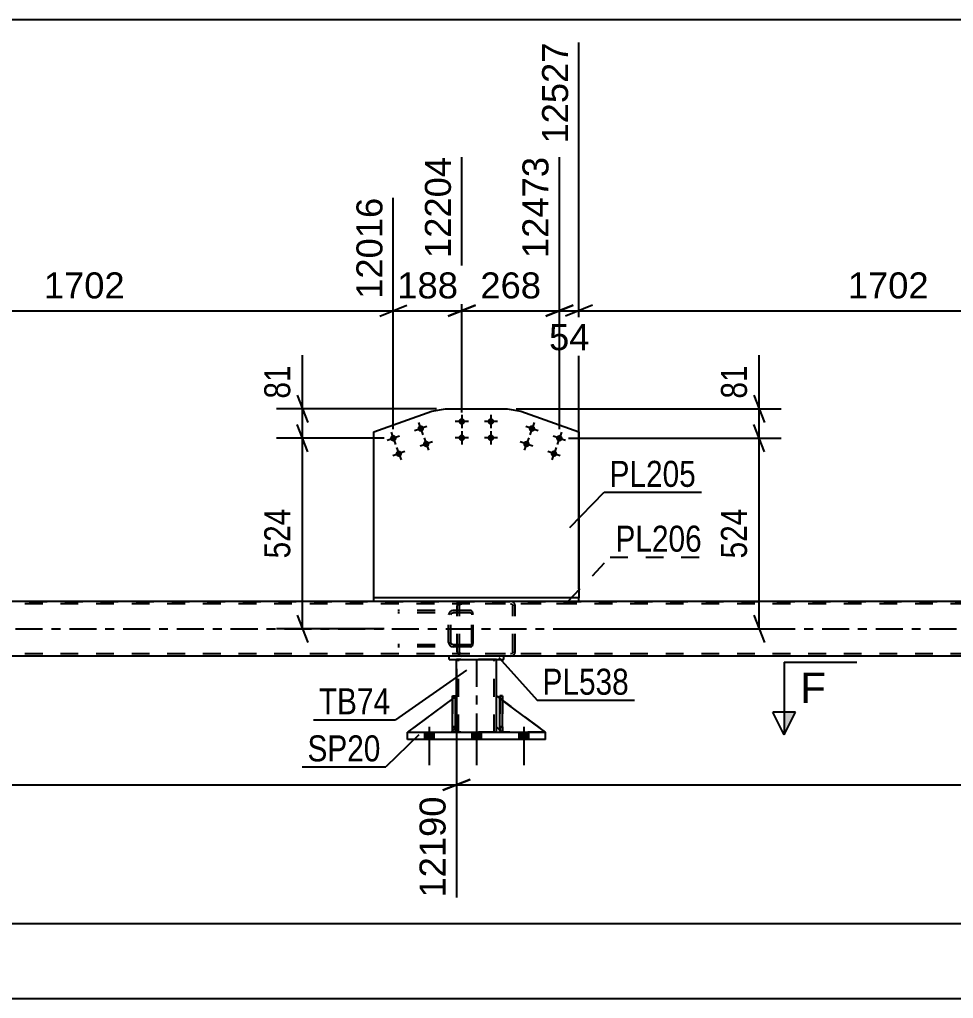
# Model space of a CAD drawing. Header units: millimetres. Extents: x -147 to 694, y -404 to 190.
# Drawn here: x 370.3 to 473.2, y -265.2 to -157.4 of the extents above; entities that cross this region are included whole.
import ezdxf

# ---------------------------------------------------------------- set-up
doc = ezdxf.new("R2010")
doc.units = ezdxf.units.MM
doc.linetypes.add('DXK_LINE_DOT2', pattern=[3.9198, 1.9599, -1.9599])
doc.linetypes.add('DXK_LINE_DOT3', pattern=[5.9187, 2.979, -0.9799, 0.9799, -0.9799])
doc.styles.add('Arial', font='ARIAL.TTF', dxfattribs={"height": 0.2})
doc.styles.add('Arial Narrow', font='ARIALN.TTF', dxfattribs={"height": 0.2})

# ---------------------------------------------------------------- blocks, each defined once
blk = doc.blocks.new('Part-318897192-5414 - 5161')
at = {"color": 2, "linetype": 'Continuous'}
for p, q in [((422.84, -235.25), (422.84, -231.85)), ((422.84, -231.85), (423.2, -232.11)), ((428.24, -235.85), (423.52, -232.35)), ((423.2, -235.6), (422.84, -235.25))]:
    blk.add_line(p, q, dxfattribs=at)
at = {"color": 7, "linetype": 'DXK_LINE_DOT2'}
for p, q in [((423.52, -232.35), (423.2, -232.11)), ((423.2, -235.6), (423.44, -235.85)), ((423.44, -235.85), (428.24, -235.85))]:
    blk.add_line(p, q, dxfattribs=at)
blk = doc.blocks.new('Bolt-318897192-5165 - 5161')
at = {"linetype": 'Continuous'}
for points in [[(427.09, -202.52, -1), (426.41, -202.28, -1)], [(430.11, -203.59, -1), (429.43, -203.35, -1)], [(426.49, -204.22, -1), (425.81, -203.98, -1)], [(429.51, -205.29, -1), (428.83, -205.05, -1)]]:
    blk.add_hatch(color=1, dxfattribs=at).paths.add_polyline_path(points)
at = {"color": 1, "linetype": 'Continuous'}
for p, q in [((427.43, -202.64), (426.08, -202.16)), ((426.99, -201.72), (426.51, -203.08)), ((426.39, -203.42), (425.91, -204.77)), ((430.45, -203.71), (429.09, -203.23)), ((430.01, -202.79), (429.53, -204.15)), ((426.83, -204.34), (425.47, -203.86)), ((429.41, -204.49), (428.93, -205.84)), ((429.85, -205.41), (428.49, -204.93))]:
    blk.add_line(p, q, dxfattribs=at)
blk = doc.blocks.new('Bolt-318897192-5163 - 5161')
at = {"linetype": 'Continuous'}
for points in [[(414.85, -202.28, -1), (414.17, -202.52, -1)], [(411.83, -203.35, -1), (411.15, -203.59, -1)], [(415.45, -203.98, -1), (414.77, -204.22, -1)], [(412.43, -205.05, -1), (411.76, -205.29, -1)]]:
    blk.add_hatch(color=1, dxfattribs=at).paths.add_polyline_path(points)
at = {"color": 1, "linetype": 'Continuous'}
for p, q in [((415.19, -202.16), (413.83, -202.64)), ((414.27, -201.72), (414.75, -203.08)), ((412.17, -203.23), (410.81, -203.71)), ((411.25, -202.79), (411.73, -204.15)), ((414.87, -203.42), (415.35, -204.78)), ((411.85, -204.49), (412.34, -205.85)), ((415.79, -203.86), (414.43, -204.34)), ((412.77, -204.93), (411.42, -205.41))]:
    blk.add_line(p, q, dxfattribs=at)
blk = doc.blocks.new('Bolt-318897192-5292 - 5161')
at = {"linetype": 'Continuous'}
for points in [[(414.92, -236.65), (415.96, -236.65), (415.96, -235.85), (414.92, -235.85)], [(414.92, -236.65), (415.96, -236.65), (415.96, -235.85), (414.92, -235.85)], [(414.92, -236.65), (415.96, -236.65), (415.96, -235.85), (414.92, -235.85)], [(420.12, -236.65), (421.16, -236.65), (421.16, -235.85), (420.12, -235.85)], [(420.12, -236.65), (421.16, -236.65), (421.16, -235.85), (420.12, -235.85)], [(425.32, -236.65), (426.36, -236.65), (426.36, -235.85), (425.32, -235.85)], [(425.32, -236.65), (426.36, -236.65), (426.36, -235.85), (425.32, -235.85)], [(425.32, -236.65), (426.36, -236.65), (426.36, -235.85), (425.32, -235.85)]]:
    blk.add_hatch(color=1, dxfattribs=at).paths.add_polyline_path(points)
at = {"color": 1, "linetype": 'Continuous'}
for p, q in [((414.92, -235.85), (414.92, -236.65)), ((414.92, -235.85), (414.92, -236.65)), ((414.92, -235.85), (414.92, -236.65)), ((415.44, -235.25), (415.44, -239.45)), ((415.44, -235.25), (415.44, -239.45)), ((415.44, -235.25), (415.44, -239.45)), ((415.96, -235.85), (415.96, -236.65)), ((415.96, -235.85), (415.96, -236.65)), ((415.96, -235.85), (415.96, -236.65)), ((420.12, -235.85), (420.12, -236.65)), ((420.12, -235.85), (420.12, -236.65)), ((420.64, -235.25), (420.64, -239.45)), ((420.64, -235.25), (420.64, -239.45)), ((421.16, -235.85), (421.16, -236.65)), ((421.16, -235.85), (421.16, -236.65)), ((425.32, -235.85), (425.32, -236.65)), ((425.32, -235.85), (425.32, -236.65)), ((425.32, -235.85), (425.32, -236.65)), ((425.84, -235.25), (425.84, -239.45)), ((425.84, -235.25), (425.84, -239.45)), ((425.84, -235.25), (425.84, -239.45)), ((426.36, -235.85), (426.36, -236.65)), ((426.36, -235.85), (426.36, -236.65)), ((426.36, -235.85), (426.36, -236.65))]:
    blk.add_line(p, q, dxfattribs=at)
blk = doc.blocks.new('Bolt-318897192-5164 - 5161')
at = {"linetype": 'Continuous'}
for points in [[(419.39, -201.62, -1), (418.67, -201.62, -1)], [(422.59, -201.62, -1), (421.87, -201.62, -1)], [(419.39, -203.42, -1), (418.67, -203.42, -1)], [(422.59, -203.42, -1), (421.87, -203.42, -1)]]:
    blk.add_hatch(color=1, dxfattribs=at).paths.add_polyline_path(points)
at = {"color": 1, "linetype": 'Continuous'}
for p, q in [((419.03, -200.9), (419.03, -202.34)), ((422.23, -200.9), (422.23, -202.34)), ((419.75, -201.62), (418.31, -201.62)), ((422.95, -201.62), (421.51, -201.62)), ((419.75, -203.42), (418.31, -203.42)), ((419.03, -202.7), (419.03, -204.14)), ((422.95, -203.42), (421.51, -203.42)), ((422.23, -202.7), (422.23, -204.14))]:
    blk.add_line(p, q, dxfattribs=at)
blk = doc.blocks.new('Part-318897192-5210 - 5161')
at = {"color": 2, "linetype": 'Continuous'}
for p, q in [((409.33, -202.76), (415.74, -200.48)), ((415.74, -200.48), (417.23, -200.22)), ((417.23, -200.22), (424.03, -200.22)), ((424.03, -200.22), (425.53, -200.48)), ((425.53, -200.48), (431.93, -202.75)), ((409.33, -221.05), (409.33, -202.76)), ((431.93, -202.75), (431.93, -221.05))]:
    blk.add_line(p, q, dxfattribs=at)
at = {"color": 7, "linetype": 'DXK_LINE_DOT2'}
blk.add_line((431.93, -221.05), (409.33, -221.05), dxfattribs=at)
blk = doc.blocks.new('Part-318897192-5225 - 5161')
at = {"color": 7, "linetype": 'DXK_LINE_DOT2'}
for p, q in [((557.12, -221.69), (-20.73, -221.69)), ((-12.73, -221.45), (557.12, -221.45)), ((431.93, -221.45), (409.33, -221.45)), ((557.12, -227.21), (-20.73, -227.21)), ((423.64, -227.45), (417.64, -227.45))]:
    blk.add_line(p, q, dxfattribs=at)
at = {"color": 2, "linetype": 'Continuous'}
for p, q in [((409.33, -221.45), (343.42, -221.45)), ((497.84, -221.45), (431.93, -221.45)), ((417.64, -227.45), (253.38, -227.45)), ((553.12, -227.45), (423.64, -227.45))]:
    blk.add_line(p, q, dxfattribs=at)
at = {"color": 7, "linetype": 'DXK_LINE_DOT3'}
blk.add_line((-20.73, -224.45), (557.12, -224.45), dxfattribs=at)
blk = doc.blocks.new('Part-318897192-5230 - 5161')
at = {"color": 7, "linetype": 'DXK_LINE_DOT2'}
for p, q in [((420, -222.45), (411.99, -222.45)), ((420, -222.69), (411.99, -222.69)), ((417.62, -222.74), (417.58, -222.93)), ((417.58, -225.97), (417.58, -222.93)), ((417.83, -222.93), (417.85, -222.84)), ((417.83, -225.97), (417.83, -222.93)), ((417.85, -222.84), (417.91, -222.76)), ((418.09, -222.45), (417.89, -222.48)), ((417.91, -222.76), (417.99, -222.71)), ((417.99, -222.71), (418.09, -222.69)), ((418.53, -222.69), (418.53, -222.45)), ((420.1, -222.48), (420, -222.45)), ((420, -222.69), (420.05, -222.71)), ((420.05, -222.71), (420.09, -222.76)), ((420.09, -222.76), (420.12, -222.84)), ((420.19, -222.59), (420.1, -222.48)), ((420.12, -222.84), (420.13, -222.93)), ((420.13, -225.97), (420.13, -222.93)), ((420.25, -222.74), (420.19, -222.59)), ((420.27, -222.93), (420.25, -222.74)), ((420.27, -225.97), (420.27, -222.93)), ((420, -226.21), (411.99, -226.21)), ((417.58, -225.97), (417.62, -226.15)), ((417.85, -226.06), (417.83, -225.97)), ((417.91, -226.14), (417.85, -226.06)), ((417.99, -226.19), (417.91, -226.14)), ((418.09, -226.21), (417.99, -226.19)), ((418.53, -226.45), (418.53, -226.21)), ((420.05, -226.19), (420, -226.21)), ((420.09, -226.14), (420.05, -226.19)), ((420.12, -226.06), (420.09, -226.14)), ((420.1, -226.41), (420.19, -226.31)), ((420.13, -225.97), (420.12, -226.06)), ((420.19, -226.31), (420.25, -226.15)), ((420.25, -226.15), (420.27, -225.97)), ((420, -226.45), (411.99, -226.45)), ((417.89, -226.41), (418.09, -226.45)), ((420, -226.45), (420.1, -226.41))]:
    blk.add_line(p, q, dxfattribs=at)
for centre, start, end in [((418.07, -222.94), 111.1513, 156.1049), ((418.07, -225.95), 203.8951, 248.8487)]:
    blk.add_arc(centre, 0.492, start, end, dxfattribs=at)
blk = doc.blocks.new('Part-318897192-5346 - 5161')
at = {"color": 2, "linetype": 'Continuous'}
for p, q in [((413.04, -236.65), (413.04, -235.85)), ((413.04, -235.85), (428.24, -235.85)), ((428.24, -236.65), (428.24, -235.85)), ((428.24, -236.65), (413.04, -236.65))]:
    blk.add_line(p, q, dxfattribs=at)
blk = doc.blocks.new('Part-318897192-5349 - 5161')
at = {"color": 7, "linetype": 'DXK_LINE_DOT2'}
for p, q in [((422.84, -235.25), (422.84, -231.85)), ((422.84, -231.85), (428.24, -235.85)), ((423.44, -235.85), (422.84, -235.25)), ((428.24, -235.85), (423.44, -235.85))]:
    blk.add_line(p, q, dxfattribs=at)
blk = doc.blocks.new('Part-318897192-5384 - 5161')
at = {"color": 7, "linetype": 'DXK_LINE_DOT2'}
for p, q in [((423.52, -231.85), (423.2, -231.85)), ((423.2, -235.25), (423.2, -231.85)), ((423.2, -231.85), (423.2, -235.85)), ((423.52, -231.85), (423.52, -235.25)), ((423.52, -235.85), (423.52, -231.85)), ((423.52, -235.25), (423.2, -235.25)), ((423.2, -235.85), (423.2, -235.25)), ((423.52, -235.85), (423.2, -235.85)), ((423.52, -235.25), (423.52, -235.85)), ((423.52, -235.85), (423.52, -235.85))]:
    blk.add_line(p, q, dxfattribs=at)
blk = doc.blocks.new('Part-318897192-5386 - 5161')
at = {"color": 2, "linetype": 'Continuous'}
for p, q in [((423.2, -235.85), (423.2, -231.85)), ((423.2, -231.85), (423.52, -231.85)), ((423.52, -235.85), (423.52, -231.85)), ((423.2, -235.85), (423.2, -235.85)), ((423.52, -235.85), (423.2, -235.85))]:
    blk.add_line(p, q, dxfattribs=at)
at = {"color": 7, "linetype": 'DXK_LINE_DOT2'}
for p, q in [((423.2, -231.85), (423.2, -235.25)), ((423.52, -235.25), (423.52, -231.85)), ((423.2, -235.25), (423.2, -235.85)), ((423.2, -235.25), (423.52, -235.25)), ((423.2, -235.85), (423.2, -235.85)), ((423.2, -235.85), (423.2, -235.85)), ((423.52, -235.85), (423.52, -235.25)), ((423.52, -235.85), (423.52, -235.85))]:
    blk.add_line(p, q, dxfattribs=at)
blk = doc.blocks.new('Part-318897192-5417 - 5161')
at = {"color": 7, "linetype": 'DXK_LINE_DOT2'}
for p, q in [((418.44, -231.85), (413.04, -235.85)), ((418.44, -235.25), (418.44, -231.85)), ((418.44, -231.85), (418.44, -235.25)), ((413.04, -235.85), (417.84, -235.85)), ((417.84, -235.85), (418.44, -235.25)), ((418.44, -235.25), (417.84, -235.85)), ((418.44, -235.25), (418.44, -235.25))]:
    blk.add_line(p, q, dxfattribs=at)
blk = doc.blocks.new('Part-318897192-5455 - 5161')
at = {"color": 2, "linetype": 'Continuous'}
for p, q in [((423.64, -227.45), (417.64, -227.45)), ((417.64, -227.85), (417.64, -227.45)), ((417.64, -227.85), (423.64, -227.85)), ((423.64, -227.85), (423.64, -227.45))]:
    blk.add_line(p, q, dxfattribs=at)
blk = doc.blocks.new('Part-318897192-5460 - 5161')
at = {"color": 2, "linetype": 'Continuous'}
for p, q in [((431.93, -221.05), (409.33, -221.05)), ((409.33, -221.45), (409.33, -221.05)), ((431.93, -221.45), (409.33, -221.45)), ((431.93, -221.45), (431.93, -221.05))]:
    blk.add_line(p, q, dxfattribs=at)
blk = doc.blocks.new('Part-318897192-5479 - 5161')
at = {"color": 2, "linetype": 'Continuous'}
for p, q in [((418.44, -231.85), (418.44, -227.85)), ((422.84, -231.85), (422.84, -227.85)), ((418.44, -235.85), (418.44, -235.25)), ((422.84, -235.85), (422.84, -235.25))]:
    blk.add_line(p, q, dxfattribs=at)
at = {"color": 7, "linetype": 'DXK_LINE_DOT2'}
for p, q in [((422.84, -227.85), (418.44, -227.85)), ((418.68, -235.85), (418.68, -227.85)), ((422.6, -235.85), (422.6, -227.85)), ((418.44, -235.25), (418.44, -231.85)), ((422.84, -235.25), (422.84, -231.85)), ((422.84, -235.85), (418.44, -235.85))]:
    blk.add_line(p, q, dxfattribs=at)
at = {"color": 7, "linetype": 'DXK_LINE_DOT3'}
blk.add_line((420.64, -227.85), (420.64, -235.85), dxfattribs=at)
blk = doc.blocks.new('Part-318897192-5488 - 5161')
at = {"color": 2, "linetype": 'Continuous'}
for p, q in [((418, -235.85), (418, -231.85)), ((418, -231.85), (418.32, -231.85)), ((418.32, -235.85), (418.32, -231.85)), ((418, -235.85), (418, -235.85)), ((418.32, -235.85), (418, -235.85))]:
    blk.add_line(p, q, dxfattribs=at)
at = {"color": 7, "linetype": 'DXK_LINE_DOT2'}
for p, q in [((418, -231.85), (418, -235.25)), ((418.32, -235.25), (418.32, -231.85)), ((418, -235.25), (418, -235.85)), ((418, -235.25), (418.32, -235.25)), ((418, -235.85), (418, -235.85)), ((418, -235.85), (418, -235.85)), ((418.32, -235.85), (418.32, -235.25)), ((418.32, -235.85), (418.32, -235.85))]:
    blk.add_line(p, q, dxfattribs=at)
blk = doc.blocks.new('Part-318897192-5501 - 5161')
at = {"color": 2, "linetype": 'Continuous'}
for p, q in [((418, -232.18), (413.04, -235.85)), ((418.44, -231.85), (418.32, -231.94)), ((418.44, -235.25), (418.44, -231.85)), ((418, -235.69), (417.84, -235.85)), ((418.44, -235.25), (418.32, -235.37)), ((418.44, -235.25), (418.44, -235.25))]:
    blk.add_line(p, q, dxfattribs=at)
at = {"color": 7, "linetype": 'DXK_LINE_DOT2'}
for p, q in [((418.32, -231.94), (418, -232.18)), ((418.44, -235.25), (418.44, -231.85)), ((413.04, -235.85), (413.04, -235.85)), ((413.04, -235.85), (417.84, -235.85)), ((418.44, -235.25), (417.84, -235.85)), ((418.32, -235.37), (418, -235.69))]:
    blk.add_line(p, q, dxfattribs=at)
blk = doc.blocks.new('Part-318897192-5502 - 5161')
at = {"color": 7, "linetype": 'DXK_LINE_DOT2'}
for p, q in [((418, -231.85), (418.32, -231.85)), ((418, -235.25), (418, -231.85)), ((418, -231.85), (418, -235.85)), ((418.32, -231.85), (418.32, -235.25)), ((418.32, -235.85), (418.32, -231.94)), ((418.32, -235.25), (418, -235.25)), ((418, -235.85), (418, -235.25)), ((418.32, -235.85), (418, -235.85)), ((418.32, -235.25), (418.32, -235.85)), ((418.32, -235.85), (418.32, -235.85))]:
    blk.add_line(p, q, dxfattribs=at)
blk = doc.blocks.new('Part-318897192-5506 - 5161')
at = {"color": 7, "linetype": 'DXK_LINE_DOT2'}
for p, q in [((418.57, -221.74), (418.53, -221.93)), ((418.53, -226.97), (418.53, -221.93)), ((418.79, -221.93), (418.81, -221.84)), ((418.79, -226.97), (418.79, -221.93)), ((418.81, -221.84), (418.86, -221.76)), ((419.04, -221.45), (418.85, -221.48)), ((418.86, -221.76), (418.94, -221.71)), ((418.94, -221.71), (419.04, -221.69)), ((431.4, -221.45), (419.04, -221.45)), ((431.4, -221.69), (419.04, -221.69)), ((424.6, -221.48), (424.4, -221.45)), ((424.4, -221.69), (424.5, -221.71)), ((424.5, -221.71), (424.59, -221.76)), ((424.59, -221.76), (424.64, -221.84)), ((424.64, -221.84), (424.66, -221.93)), ((424.66, -226.97), (424.66, -221.93)), ((424.92, -221.93), (424.88, -221.74)), ((424.92, -226.97), (424.92, -221.93)), ((418.53, -226.97), (418.57, -227.15)), ((418.81, -227.06), (418.79, -226.97)), ((418.86, -227.14), (418.81, -227.06)), ((418.85, -227.41), (419.04, -227.45)), ((418.94, -227.19), (418.86, -227.14)), ((419.04, -227.21), (418.94, -227.19)), ((431.4, -227.21), (419.04, -227.21)), ((424.5, -227.19), (424.4, -227.21)), ((424.4, -227.45), (424.6, -227.41)), ((424.59, -227.14), (424.5, -227.19)), ((424.64, -227.06), (424.59, -227.14)), ((424.66, -226.97), (424.64, -227.06)), ((424.88, -227.15), (424.92, -226.97)), ((431.4, -227.45), (419.04, -227.45))]:
    blk.add_line(p, q, dxfattribs=at)
for centre, start, end in [((419.02, -221.95), 110.7583, 155.68), ((424.42, -221.95), 24.32, 69.2417), ((419.02, -226.95), 204.32, 249.2417), ((424.42, -226.95), 290.7583, 335.68)]:
    blk.add_arc(centre, 0.496, start, end, dxfattribs=at)
blk = doc.blocks.new('StraightDimension-318897192-4993 - 3274')
at = {"color": 7, "linetype": 'Continuous'}
blk.add_line((-46.14, -157.36), (588.12, -157.36), dxfattribs=at)
blk = doc.blocks.new('StraightDimension-318897192-19446 - 5161')
at = {"color": 7, "linetype": 'Continuous'}
for p, q in [((451.77, -200.22), (451.77, -194.32)), ((451.77, -200.22), (451.77, -194.32)), ((451.17, -198.72), (452.37, -201.72)), ((425.03, -200.22), (454.17, -200.22)), ((451.77, -203.47), (451.77, -200.22)), ((452.37, -204.97), (451.17, -201.97)), ((430.77, -203.47), (454.17, -203.47))]:
    blk.add_line(p, q, dxfattribs=at)
at = {"color": 0}
blk.add_wipeout([(451.02, -194.84), (446.82, -194.84), (446.82, -199.7), (451.02, -199.7)], dxfattribs=at)
at = {"color": 3, "style": 'Arial Narrow'}
blk.add_text('81', height=2.863, rotation=90.0002, dxfattribs=at).set_placement((450.42, -199.1))
blk = doc.blocks.new('StraightDimension-318897192-11968 - 5161')
at = {"color": 7, "linetype": 'Continuous'}
for p, q in [((431.93, -220.05), (431.93, -159.9)), ((500, -211.99), (500, -177)), ((433.43, -188.82), (430.43, -190.02)), ((431.93, -189.42), (500, -189.42)), ((498.5, -190.02), (501.5, -188.82))]:
    blk.add_line(p, q, dxfattribs=at)
at = {"color": 0}
blk.add_wipeout([(471.02, -188.67), (471.02, -184.47), (460.92, -184.47), (460.92, -188.67)], dxfattribs=at)
at = {"color": 3, "style": 'Arial'}
blk.add_text('1702', height=2.865, dxfattribs=at).set_placement((461.52, -188.07))
at = {"color": 0, "linetype": 'Continuous'}
blk.add_wipeout([(499.4, -176.4), (495.2, -176.4), (495.2, -188.72), (499.4, -188.72)], dxfattribs=at)
at = {"color": 3, "linetype": 'Continuous', "style": 'Arial'}
blk.add_text('14229', height=2.865, rotation=90.0002, dxfattribs=at).set_placement((498.8, -188.12))
blk = doc.blocks.new('StraightDimension-318897192-5819 - 5161')
at = {"color": 7, "linetype": 'Continuous'}
for p, q in [((248.17, -228.85), (248.17, -251.83)), ((418.44, -228.85), (418.44, -254.05)), ((249.67, -241.03), (246.67, -242.23)), ((416.94, -242.23), (419.94, -241.03)), ((248.17, -241.63), (418.44, -241.63))]:
    blk.add_line(p, q, dxfattribs=at)
at = {"color": 0}
blk.add_wipeout([(338.36, -240.88), (338.36, -236.68), (328.26, -236.68), (328.26, -240.88)], dxfattribs=at)
at = {"color": 3, "style": 'Arial'}
blk.add_text('4257', height=2.865, dxfattribs=at).set_placement((328.86, -240.28))
at = {"color": 0, "linetype": 'Continuous'}
blk.add_wipeout([(417.84, -242.33), (413.64, -242.33), (413.64, -254.65), (417.84, -254.65)], dxfattribs=at)
at = {"color": 3, "linetype": 'Continuous', "style": 'Arial'}
blk.add_text('12190', height=2.865, rotation=90.0002, dxfattribs=at).set_placement((417.24, -254.05))
blk = doc.blocks.new('StraightDimension-318897192-5829 - 5161')
at = {"color": 7, "linetype": 'Continuous'}
for p, q in [((557.12, -227.05), (557.12, -254.05)), ((418.44, -228.85), (418.44, -254.05)), ((419.94, -241.03), (416.94, -242.23)), ((555.62, -242.23), (558.62, -241.03)), ((418.44, -241.63), (557.12, -241.63))]:
    blk.add_line(p, q, dxfattribs=at)
at = {"color": 0}
blk.add_wipeout([(492.83, -240.88), (492.83, -236.68), (482.73, -236.68), (482.73, -240.88)], dxfattribs=at)
at = {"color": 3, "style": 'Arial'}
blk.add_text('3467', height=2.865, dxfattribs=at).set_placement((483.33, -240.28))
at = {"color": 0, "linetype": 'Continuous'}
blk.add_wipeout([(556.52, -242.33), (552.32, -242.33), (552.32, -254.65), (556.52, -254.65)], dxfattribs=at)
at = {"color": 3, "linetype": 'Continuous', "style": 'Arial'}
blk.add_text('15657', height=2.865, rotation=90.0002, dxfattribs=at).set_placement((555.92, -254.05))
blk = doc.blocks.new('StraightDimension-318897192-5843 - 5161')
at = {"color": 7, "linetype": 'Continuous'}
blk.add_line((-33.63, -265.15), (557.92, -265.15), dxfattribs=at)
blk = doc.blocks.new('StraightDimension-318897192-6138 - 5161')
at = {"color": 7, "linetype": 'Continuous'}
blk.add_line((-32.83, -256.89), (557.12, -256.89), dxfattribs=at)
blk = doc.blocks.new('StraightDimension-318897192-11969 - 5161')
at = {"color": 7, "linetype": 'Continuous'}
for p, q in [((431.93, -220.05), (431.93, -159.9)), ((429.77, -202.47), (429.77, -172.5)), ((428.27, -190.02), (431.27, -188.82)), ((429.77, -189.42), (431.93, -189.42)), ((433.43, -188.82), (430.43, -190.02))]:
    blk.add_line(p, q, dxfattribs=at)
at = {"color": 0, "linetype": 'Continuous'}
blk.add_wipeout([(431.33, -159.3), (427.13, -159.3), (427.13, -171.62), (431.33, -171.62)], dxfattribs=at)
at = {"color": 3, "linetype": 'Continuous', "style": 'Arial'}
blk.add_text('12527', height=2.865, rotation=90.0002, dxfattribs=at).set_placement((430.73, -171.02))
at = {"color": 0}
blk.add_wipeout([(433.68, -194.37), (433.68, -190.17), (428.03, -190.17), (428.03, -194.37)], dxfattribs=at)
at = {"color": 3, "style": 'Arial'}
blk.add_text('54', height=2.865, dxfattribs=at).set_placement((428.63, -193.77))
blk = doc.blocks.new('StraightDimension-318897192-11970 - 5161')
at = {"color": 7, "linetype": 'Continuous'}
for p, q in [((419.03, -200.62), (419.03, -172.5)), ((429.77, -202.47), (429.77, -172.5)), ((417.53, -190.02), (420.53, -188.82)), ((419.03, -189.42), (429.77, -189.42)), ((431.27, -188.82), (428.27, -190.02))]:
    blk.add_line(p, q, dxfattribs=at)
at = {"color": 0}
blk.add_wipeout([(428.34, -188.67), (428.34, -184.47), (420.47, -184.47), (420.47, -188.67)], dxfattribs=at)
at = {"color": 3, "style": 'Arial'}
blk.add_text('268', height=2.865, dxfattribs=at).set_placement((421.07, -188.07))
at = {"color": 0, "linetype": 'Continuous'}
blk.add_wipeout([(429.17, -171.9), (424.97, -171.9), (424.97, -184.22), (429.17, -184.22)], dxfattribs=at)
at = {"color": 3, "linetype": 'Continuous', "style": 'Arial'}
blk.add_text('12473', height=2.865, rotation=90.0002, dxfattribs=at).set_placement((428.57, -183.62))
blk = doc.blocks.new('StraightDimension-318897192-11971 - 5161')
at = {"color": 7, "linetype": 'Continuous'}
for p, q in [((419.03, -200.62), (419.03, -172.5)), ((411.49, -202.47), (411.49, -177)), ((409.99, -190.02), (412.99, -188.82)), ((411.49, -189.42), (419.03, -189.42)), ((420.53, -188.82), (417.53, -190.02))]:
    blk.add_line(p, q, dxfattribs=at)
at = {"color": 0}
blk.add_wipeout([(419.2, -188.67), (419.2, -184.47), (411.33, -184.47), (411.33, -188.67)], dxfattribs=at)
at = {"color": 3, "style": 'Arial'}
blk.add_text('188', height=2.865, dxfattribs=at).set_placement((411.93, -188.07))
at = {"color": 0, "linetype": 'Continuous'}
blk.add_wipeout([(418.43, -171.9), (414.23, -171.9), (414.23, -184.22), (418.43, -184.22)], dxfattribs=at)
at = {"color": 3, "linetype": 'Continuous', "style": 'Arial'}
blk.add_text('12204', height=2.865, rotation=90.0002, dxfattribs=at).set_placement((417.83, -183.62))
blk = doc.blocks.new('StraightDimension-318897192-11972 - 5161')
at = {"color": 7, "linetype": 'Continuous'}
for p, q in [((343.42, -220.05), (343.42, -159.9)), ((411.49, -202.47), (411.49, -177)), ((344.92, -188.82), (341.92, -190.02)), ((343.42, -189.42), (411.49, -189.42)), ((409.99, -190.02), (412.99, -188.82))]:
    blk.add_line(p, q, dxfattribs=at)
at = {"color": 0}
blk.add_wipeout([(382.51, -188.67), (382.51, -184.47), (372.41, -184.47), (372.41, -188.67)], dxfattribs=at)
at = {"color": 3, "style": 'Arial'}
blk.add_text('1702', height=2.865, dxfattribs=at).set_placement((373.01, -188.07))
at = {"color": 0, "linetype": 'Continuous'}
blk.add_wipeout([(410.89, -176.4), (406.69, -176.4), (406.69, -188.72), (410.89, -188.72)], dxfattribs=at)
at = {"color": 3, "linetype": 'Continuous', "style": 'Arial'}
blk.add_text('12016', height=2.865, rotation=90.0002, dxfattribs=at).set_placement((410.29, -188.12))
blk = doc.blocks.new('StraightDimension-318897192-19419 - 5161')
at = {"color": 7, "linetype": 'Continuous'}
for p, q in [((401.49, -200.22), (401.49, -194.32)), ((401.49, -200.22), (401.49, -194.32)), ((400.89, -198.72), (402.09, -201.72)), ((416.23, -200.22), (398.64, -200.22)), ((401.49, -203.47), (401.49, -200.22)), ((402.09, -204.97), (400.89, -201.97)), ((410.49, -203.47), (398.64, -203.47))]:
    blk.add_line(p, q, dxfattribs=at)
at = {"color": 0}
blk.add_wipeout([(400.74, -194.84), (396.54, -194.84), (396.54, -199.7), (400.74, -199.7)], dxfattribs=at)
at = {"color": 3, "style": 'Arial Narrow'}
blk.add_text('81', height=2.863, rotation=90.0002, dxfattribs=at).set_placement((400.14, -199.1))
blk = doc.blocks.new('StraightDimension-318897192-19420 - 5161')
at = {"color": 7, "linetype": 'Continuous'}
for p, q in [((402.09, -204.97), (400.89, -201.97)), ((410.49, -203.47), (398.64, -203.47)), ((401.49, -224.45), (401.49, -203.47)), ((400.89, -222.95), (402.09, -225.95)), ((410.49, -224.45), (398.64, -224.45))]:
    blk.add_line(p, q, dxfattribs=at)
at = {"color": 0}
blk.add_wipeout([(400.74, -210.62), (396.54, -210.62), (396.54, -217.3), (400.74, -217.3)], dxfattribs=at)
at = {"color": 3, "style": 'Arial Narrow'}
blk.add_text('524', height=2.863, rotation=90.0002, dxfattribs=at).set_placement((400.14, -216.7))
blk = doc.blocks.new('StraightDimension-318897192-19447 - 5161')
at = {"color": 7, "linetype": 'Continuous'}
for p, q in [((452.37, -204.97), (451.17, -201.97)), ((430.77, -203.47), (454.17, -203.47)), ((451.77, -224.45), (451.77, -203.47)), ((451.17, -222.95), (452.37, -225.95)), ((430.77, -224.45), (454.17, -224.45))]:
    blk.add_line(p, q, dxfattribs=at)
at = {"color": 0}
blk.add_wipeout([(451.02, -210.62), (446.82, -210.62), (446.82, -217.3), (451.02, -217.3)], dxfattribs=at)
at = {"color": 3, "style": 'Arial Narrow'}
blk.add_text('524', height=2.863, rotation=90.0002, dxfattribs=at).set_placement((450.42, -216.7))
blk = doc.blocks.new('Mark-318897192-5206 - 5161')
at = {"color": 30, "linetype": 'Continuous'}
for p, q in [((430.91, -213.3), (434.7, -209.42)), ((434.7, -209.42), (445.41, -209.42))]:
    blk.add_line(p, q, dxfattribs=at)
at = {"color": 0}
blk.add_wipeout([(444.81, -208.82), (444.81, -205.82), (435.3, -205.82), (435.3, -208.82)], dxfattribs=at)
blk.add_wipeout([(444.81, -208.82), (444.81, -205.82), (435.3, -205.82), (435.3, -208.82)], dxfattribs=at)
at = {"color": 3, "style": 'Arial Narrow'}
blk.add_text('PL205', height=2.863, dxfattribs=at).set_placement((435.3, -208.82))
blk = doc.blocks.new('Mark-318897192-5342 - 5161')
at = {"color": 30, "linetype": 'Continuous'}
for p in [(414.3, -236.12), (401.44, -239.65)]:
    blk.add_line(p, (410.67, -239.65), dxfattribs=at)
at = {"color": 0}
blk.add_wipeout([(410.07, -239.05), (410.07, -236.05), (402.04, -236.05), (402.04, -239.05)], dxfattribs=at)
blk.add_wipeout([(410.07, -239.05), (410.07, -236.05), (402.04, -236.05), (402.04, -239.05)], dxfattribs=at)
at = {"color": 3, "style": 'Arial Narrow'}
blk.add_text('SP20', height=2.863, dxfattribs=at).set_placement((402.04, -239.05))
blk = doc.blocks.new('Mark-318897192-5451 - 5161')
at = {"color": 30, "linetype": 'Continuous'}
for p, q in [((423.09, -227.62), (427.32, -232.31)), ((427.32, -232.31), (438.03, -232.31))]:
    blk.add_line(p, q, dxfattribs=at)
at = {"color": 0}
blk.add_wipeout([(437.43, -231.71), (437.43, -228.71), (427.92, -228.71), (427.92, -231.71)], dxfattribs=at)
blk.add_wipeout([(437.43, -231.71), (437.43, -228.71), (427.92, -228.71), (427.92, -231.71)], dxfattribs=at)
at = {"color": 3, "style": 'Arial Narrow'}
blk.add_text('PL538', height=2.863, dxfattribs=at).set_placement((427.92, -231.71))
blk = doc.blocks.new('Mark-318897192-5456 - 5161')
at = {"color": 30, "linetype": 'DXK_LINE_DOT2'}
for p, q in [((430.7, -221.45), (435.35, -216.56)), ((435.35, -216.56), (446.05, -216.56))]:
    blk.add_line(p, q, dxfattribs=at)
at = {"color": 0}
blk.add_wipeout([(445.45, -215.96), (445.45, -212.96), (435.95, -212.96), (435.95, -215.96)], dxfattribs=at)
blk.add_wipeout([(445.45, -215.96), (445.45, -212.96), (435.95, -212.96), (435.95, -215.96)], dxfattribs=at)
at = {"color": 3, "style": 'Arial Narrow'}
blk.add_text('PL206', height=2.863, dxfattribs=at).set_placement((435.95, -215.96))
blk = doc.blocks.new('Mark-318897192-5475 - 5161')
at = {"color": 30, "linetype": 'Continuous'}
for p in [(419.56, -229.02), (402.69, -234.47)]:
    blk.add_line(p, (411.74, -234.47), dxfattribs=at)
at = {"color": 0}
blk.add_wipeout([(411.14, -233.87), (411.14, -230.87), (403.29, -230.87), (403.29, -233.87)], dxfattribs=at)
blk.add_wipeout([(411.14, -233.87), (411.14, -230.87), (403.29, -230.87), (403.29, -233.87)], dxfattribs=at)
at = {"color": 3, "style": 'Arial Narrow'}
blk.add_text('TB74', height=2.863, dxfattribs=at).set_placement((403.29, -233.87))
blk = doc.blocks.new('SectionMark-318897192-6178 - 5161')
at = {"linetype": 'Continuous'}
for points in [[(454.52, -233.62), (455.77, -233.62), (454.52, -236.12)], [(503.84, -233.62), (505.09, -233.62), (505.09, -236.12)]]:
    blk.add_hatch(color=6, dxfattribs=at).paths.add_polyline_path(points)
at = {"color": 6, "linetype": 'Continuous'}
for p, q in [((454.52, -228.12), (462.52, -228.12)), ((454.52, -228.12), (454.52, -236.12)), ((505.09, -228.12), (497.09, -228.12)), ((505.09, -228.12), (505.09, -236.12)), ((454.52, -236.12), (453.27, -233.62)), ((455.77, -233.62), (453.27, -233.62)), ((454.52, -236.12), (455.77, -233.62)), ((503.84, -233.62), (506.34, -233.62)), ((505.09, -236.12), (503.84, -233.62)), ((506.34, -233.62), (505.09, -236.12))]:
    blk.add_line(p, q, dxfattribs=at)
at = {"color": 0, "linetype": 'Continuous'}
for points in [[(459.12, -232.62), (459.12, -229.12), (456.27, -229.12), (456.27, -232.62)], [(503.34, -232.62), (503.34, -229.12), (500.49, -229.12), (500.49, -232.62)]]:
    blk.add_wipeout(points, dxfattribs=at)
at = {"color": 3, "linetype": 'Continuous', "style": 'Arial'}
for p in [(456.27, -232.62), (500.49, -232.62)]:
    blk.add_text('F', height=3.34, dxfattribs=at).set_placement(p)

msp = doc.modelspace()

# ---------------------------------------------------------------- block references
for name in ['StraightDimension-318897192-4993 - 3274', 'Part-318897192-5210 - 5161', 'Bolt-318897192-5164 - 5161', 'Bolt-318897192-5163 - 5161', 'Bolt-318897192-5165 - 5161', 'Part-318897192-5225 - 5161', 'Part-318897192-5460 - 5161', 'Part-318897192-5506 - 5161', 'Part-318897192-5230 - 5161', 'Part-318897192-5455 - 5161', 'Part-318897192-5479 - 5161', 'Part-318897192-5417 - 5161', 'Part-318897192-5501 - 5161', 'Part-318897192-5488 - 5161', 'Part-318897192-5502 - 5161', 'Part-318897192-5414 - 5161', 'Part-318897192-5349 - 5161', 'Part-318897192-5384 - 5161', 'Part-318897192-5386 - 5161', 'Part-318897192-5346 - 5161', 'Bolt-318897192-5292 - 5161']:
    msp.add_blockref(name, (0, 0))

# ---------------------------------------------------------------- next in the draw order: block references
for name in ['StraightDimension-318897192-19446 - 5161', 'StraightDimension-318897192-5819 - 5161']:
    msp.add_blockref(name, (0, 0))

# ---------------------------------------------------------------- next in the draw order: block references
for name in ['StraightDimension-318897192-11968 - 5161', 'StraightDimension-318897192-5829 - 5161']:
    msp.add_blockref(name, (0, 0))

# ---------------------------------------------------------------- next in the draw order: block references
for name in ['StraightDimension-318897192-11969 - 5161', 'Mark-318897192-5451 - 5161', 'StraightDimension-318897192-5843 - 5161']:
    msp.add_blockref(name, (0, 0))

# ---------------------------------------------------------------- next in the draw order: block references
for name in ['StraightDimension-318897192-11970 - 5161', 'StraightDimension-318897192-6138 - 5161']:
    msp.add_blockref(name, (0, 0))

# ---------------------------------------------------------------- next in the draw order: block references
for name in ['StraightDimension-318897192-11971 - 5161', 'StraightDimension-318897192-19447 - 5161', 'SectionMark-318897192-6178 - 5161', 'Mark-318897192-5475 - 5161', 'Mark-318897192-5342 - 5161']:
    msp.add_blockref(name, (0, 0))

# ---------------------------------------------------------------- next in the draw order: block references
for name in ['StraightDimension-318897192-11972 - 5161', 'Mark-318897192-5206 - 5161']:
    msp.add_blockref(name, (0, 0))

# ---------------------------------------------------------------- next in the draw order: block references
for name in ['StraightDimension-318897192-19419 - 5161', 'Mark-318897192-5456 - 5161']:
    msp.add_blockref(name, (0, 0))

# ---------------------------------------------------------------- next in the draw order: block references
msp.add_blockref('StraightDimension-318897192-19420 - 5161', (0, 0))

doc.saveas('drawing.dxf')
